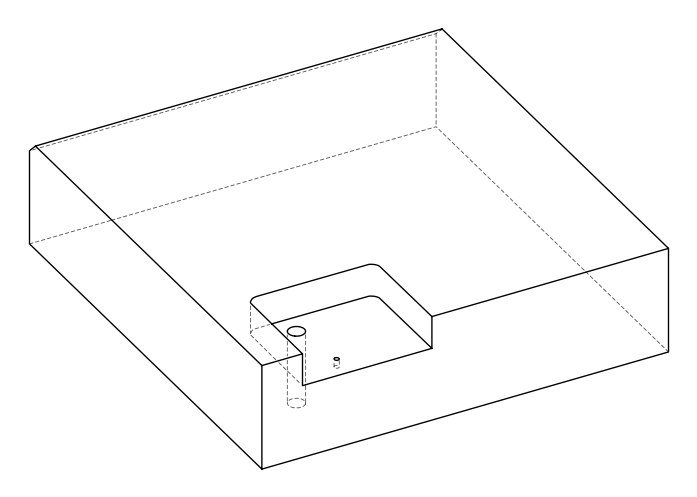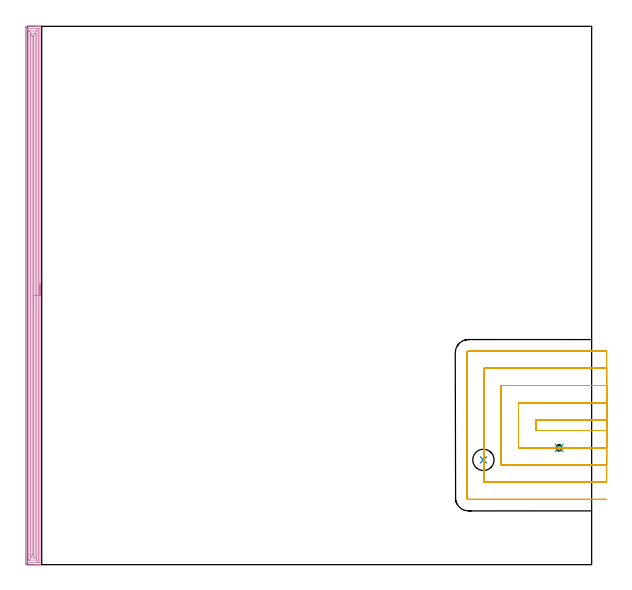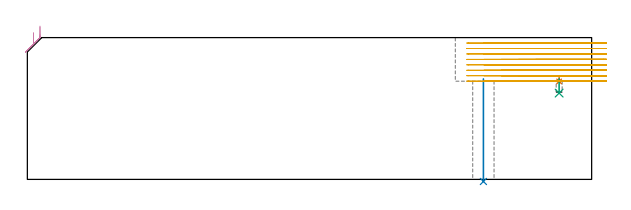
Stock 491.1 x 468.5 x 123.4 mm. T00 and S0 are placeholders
(PLAN: 5 operations, 4 tool changes, 49 min)
(1 SPOT_DRILL | STEP1POCKET | NXT0321_9005460120000 | 0.03 min | 4134 mm3)
(2 INDEXABLE_INSERT_DRILL_THROUGH_HOLE_FROM_SOLID | STEP1HOLE | NXT0302_008 | 0.37 min | 33094 mm3)
(3 DRILL_BLIND_HOLE_INTO_CENTER | STEP1POCKET | NXT0301_024 | 0.06 min | 219 mm3)
(4 AREA_MILL | FG_CHAMFER_SURFACE | UGT0205_001 | 18.96 min | 36595 mm3)
(5 MILL_SLOT | SLOT_PARTIAL_RECTANGULAR | UGT0201_094 | Follow Part, ap 5, ae 75% | 29.56 min | 654299 mm3)
(TOOL NXT0321_9005460120000 | NC Spot Drill, 142deg, 12mm, Carbide, Uncoated | D12 PA142 FL30 Z2)
(TOOL NXT0302_008 | Index. Insert Drill 18.5mm [880-D1850L25-05] | D18.5 PA176 FL93 Z2)
(TOOL NXT0301_024 | Carbide Drill 5.3mm [860.1-0530-027A1-MM 2214] | D5.3 PA140 FL44 Z2)
(TOOL UGT0205_001 | Chamfer Mill 20 x 3 x 45 deg. | D20 FL50 Z2)
(TOOL UGT0201_094 | End mill 20 mm | D20 FL38 Z4)
(OP 1 SPOT_DRILL)
G17 G21 G94 G90
T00 M6
G54
G17 G0 G90 X462.8 Y101.6 S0 M3
G43 Z133.4 H0
G94 G81 G98 Z85.272 F250. R88.5
G80
M5
M2
(OP 2 INDEXABLE_INSERT_DRILL_THROUGH_HOLE_FROM_SOLID)
G17 G21 G94 G90
T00 M6
G54
G17 G0 G90 X396.9 Y91.2 S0 M3
G43 Z133.4 H1
G94 G81 G98 Z-1.823 F250. R87.5
G80
M5
M2
(OP 3 DRILL_BLIND_HOLE_INTO_CENTER)
G17 G21 G94 G90
T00 M6
G54
G17 G0 G90 X462.8 Y101.6 S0 M3
G43 Z133.4 H1
G94 G81 G98 Z75.1 F250. R87.5
G80
M5
M2
(OP 4 AREA_MILL)
G17 G21 G94 G90
T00 M6
G54
G17 G0 G90 X11. Y244.25 S1061 M3
G43 Z133.4 H0
G94 G1 Y244.212 Z132.528 F250.
Y244.098 Z131.663
Y243.909 Z130.812
Y243.647 Z129.98
Y243.313 Z129.174
Y242.91 Z128.4
Y242.441 Z127.664
Y241.91 Z126.972
Y241.321 Z126.329
Y240.678 Z125.74
Y239.986 Z125.208
Y239.25 Z124.74
Y238.476 Z124.337
Y237.67 Z124.003
Y236.838 Z123.741
Y235.986 Z123.552
Y235.122 Z123.438
Y234.25 Z123.4
Y0.172
X10.997 Y0.01 Z123.388
X10.979 Y0.007 Z123.37
X10.615 Y0. Z123.015
X10.299 Z122.699
X9.617 Z122.012
X8.39 Z120.787
X7.847 Z120.241
X7.234 Z119.629
X-1.001 Y0.001 Z111.396
X-1.227 Y0.003 Z111.17
X-1.492 Y0.009 Z110.906
X-1.495 Y0.121 Z110.903
X-1.499 Y0.619 Z110.901
X-1.5 Y1.123 Z110.9
Y467.491
X-1.499 Y467.881 Z110.901
X-1.495 Y468.379 Z110.903
X-1.492 Y468.491 Z110.906
X-1.001 Y468.5 Z111.396
X7.847 Z120.241
X8.39 Z120.787
X8.732 Z121.128
X9.275 Z121.671
X9.617 Z122.012
X10.299 Z122.699
X10.615 Z123.015
X10.979 Y468.492 Z123.37
X10.997 Y468.49 Z123.388
X11. Y468.327 Z123.4
Y234.25
X9.586 Z121.986
Y2.19
X9.585 Y2.083 Z121.985
X9.582 Y2.03 Z121.982
X9.58 Y2.011 Z121.98
X9.535 Y2.008 Z121.935
X9.133 Y2.001 Z121.533
X0.285 Z112.685
X0.04 Y2.005 Z112.44
X-0.071 Y2.01 Z112.329
X-0.085 Y2.374 Z112.315
Y2.406
X-0.086 Y466.31 Z112.314
X-0.085 Y466.417 Z112.315
X-0.082 Y466.47 Z112.318
X-0.08 Y466.488 Z112.32
X-0.035 Y466.492 Z112.365
X0.367 Y466.499 Z112.767
X9.215 Z121.615
X9.46 Y466.495 Z121.86
X9.571 Y466.49 Z121.971
X9.585 Y466.126 Z121.985
Y466.094
X9.586 Y234.25 Z121.986
X8.172 Z120.572
X8.171 Y4.759 Z120.571
X8.169 Y4.193 Z120.569
X8.166 Y4.03 Z120.566
X8.165 Y4.016 Z120.565
X8.151 Y4.01 Z120.551
X8.101 Y4.005 Z120.501
X8.037 Y4.001 Z120.437
X1.844 Y4. Z114.244
X1.653 Y4.002 Z114.053
X1.462 Y4.006 Z113.862
X1.341 Y4.01 Z113.741
X1.335 Y4.084 Z113.735
X1.333 Y4.193 Z113.733
X1.329 Y4.52 Z113.729
X1.328 Y8.992 Z113.728
X1.329 Y463.741 Z113.729
X1.331 Y464.307 Z113.731
X1.334 Y464.47 Z113.734
X1.335 Y464.484 Z113.735
X1.349 Y464.49 Z113.749
X1.399 Y464.495 Z113.799
X1.463 Y464.499 Z113.863
X7.656 Y464.5 Z120.056
X7.847 Y464.498 Z120.247
X8.038 Y464.494 Z120.438
X8.159 Y464.49 Z120.559
X8.165 Y464.416 Z120.565
X8.167 Y464.307 Z120.567
X8.171 Y463.98 Z120.571
X8.172 Y459.51 Z120.572
Y234.25
X6.757 Z119.157
Y6.873
X6.756 Y6.187 Z119.156
X6.754 Y6.088 Z119.154
X6.75 Y6.03 Z119.15
X6.747 Y6.01 Z119.147
X6.725 Y6.008 Z119.125
X6.51 Y6.004 Z118.91
X6.077 Y6. Z118.477
X3.403 Z115.803
X2.986 Y6.003 Z115.386
X2.778 Y6.008 Z115.178
X2.755 Y6.01 Z115.155
X2.749 Y6.021 Z115.149
X2.746 Y6.058 Z115.146
X2.744 Y6.115 Z115.144
X2.743 Y6.666 Z115.143
Y6.873
Y461.627
X2.744 Y462.313 Z115.144
X2.746 Y462.412 Z115.146
X2.75 Y462.47 Z115.15
X2.753 Y462.49 Z115.153
X2.775 Y462.492 Z115.175
X2.99 Y462.496 Z115.39
X3.423 Y462.5 Z115.823
X6.097 Z118.497
X6.514 Y462.497 Z118.914
X6.722 Y462.492 Z119.122
X6.745 Y462.49 Z119.145
X6.751 Y462.479 Z119.151
X6.754 Y462.441 Z119.154
X6.756 Y462.385 Z119.156
X6.757 Y461.834 Z119.157
Y461.627
Y234.25
X5.343 Z117.743
Y8.508
X5.341 Y8.356 Z117.741
X5.336 Y8.053 Z117.736
X5.329 Y8.009 Z117.729
X5.314 Y8.006 Z117.714
X5.274 Y8.002 Z117.674
X5.192 Y8.001 Z117.592
X4.961 Y8. Z117.361
X4.308 Y8.003 Z116.708
X4.214 Y8.006 Z116.614
X4.164 Y8.01 Z116.564
X4.161 Y8.203 Z116.561
X4.158 Y8.508 Z116.558
X4.157 Y459.992 Z116.557
X4.159 Y460.144 Z116.559
X4.164 Y460.448 Z116.564
X4.171 Y460.491 Z116.571
X4.186 Y460.494 Z116.586
X4.226 Y460.498 Z116.626
X4.308 Y460.499 Z116.708
X4.539 Y460.5 Z116.939
X5.192 Y460.497 Z117.592
X5.286 Y460.494 Z117.686
X5.336 Y460.49 Z117.736
X5.339 Y460.296 Z117.739
X5.342 Y459.992 Z117.742
X5.343 Y234.25 Z117.743
Y233.378 Z117.781
Y232.513 Z117.895
Y231.662 Z118.084
Y230.83 Z118.346
Y230.024 Z118.68
Y229.25 Z119.083
Y228.514 Z119.552
Y227.822 Z120.083
Y227.179 Z120.672
Y226.59 Z121.315
Y226.058 Z122.007
Y225.59 Z122.743
Y225.187 Z123.517
Y224.853 Z124.323
Y224.591 Z125.155
Y224.402 Z126.007
Y224.288 Z126.872
Y224.25 Z127.743
G0 Z133.4
M5
M2
(OP 5 MILL_SLOT)
G17 G21 G94 G90
T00 M6
G54
G17 G0 G90 X504.1 Y125.9 S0 M3
G43 Z133.4 H0
Z118.662
G94 G1 X501.1 F250.
X442.4 F500.
Y116.8
X501.1
X504.1 F250.
Y140.9
X501.1
X427.4 F500.
Y101.8
X501.1
X504.1 F250.
Y155.9
X501.1
X412.4 F500.
Y86.8
X501.1
X504.1 F250.
Y170.9
X501.1
X397.4 F500.
Y71.8
X501.1
X504.1 F250.
Y185.9
X501.1
X384.1 F500.
G3 X382.4 Y184.2 R1.7
G1 Y58.5
G3 X384.1 Y56.8 R1.7
G1 X501.1
X504.1 F250.
G0 Y125.9 Z113.925
G1 X501.1
X442.4 F500.
Y116.8
X501.1
X504.1 F250.
Y140.9
X501.1
X427.4 F500.
Y101.8
X501.1
X504.1 F250.
Y155.9
X501.1
X412.4 F500.
Y86.8
X501.1
X504.1 F250.
Y170.9
X501.1
X397.4 F500.
Y71.8
X501.1
X504.1 F250.
Y185.9
X501.1
X384.1 F500.
G3 X382.4 Y184.2 R1.7
G1 Y58.5
G3 X384.1 Y56.8 R1.7
G1 X501.1
X504.1 F250.
G0 Y125.9 Z109.187
G1 X501.1
X442.4 F500.
Y116.8
X501.1
X504.1 F250.
Y140.9
X501.1
X427.4 F500.
Y101.8
X501.1
X504.1 F250.
Y155.9
X501.1
X412.4 F500.
Y86.8
X501.1
X504.1 F250.
Y170.9
X501.1
X397.4 F500.
Y71.8
X501.1
X504.1 F250.
Y185.9
X501.1
X384.1 F500.
G3 X382.4 Y184.2 R1.7
G1 Y58.5
G3 X384.1 Y56.8 R1.7
G1 X501.1
X504.1 F250.
G0 Y125.9 Z104.45
G1 X501.1
X442.4 F500.
Y116.8
X501.1
X504.1 F250.
Y140.9
X501.1
X427.4 F500.
Y101.8
X501.1
X504.1 F250.
Y155.9
X501.1
X412.4 F500.
Y86.8
X501.1
X504.1 F250.
Y170.9
X501.1
X397.4 F500.
Y71.8
X501.1
X504.1 F250.
Y185.9
X501.1
X384.1 F500.
G3 X382.4 Y184.2 R1.7
G1 Y58.5
G3 X384.1 Y56.8 R1.7
G1 X501.1
X504.1 F250.
G0 Y125.9 Z99.712
G1 X501.1
X442.4 F500.
Y116.8
X501.1
X504.1 F250.
Y140.9
X501.1
X427.4 F500.
Y101.8
X501.1
X504.1 F250.
Y155.9
X501.1
X412.4 F500.
Y86.8
X501.1
X504.1 F250.
Y170.9
X501.1
X397.4 F500.
Y71.8
X501.1
X504.1 F250.
Y185.9
X501.1
X384.1 F500.
G3 X382.4 Y184.2 R1.7
G1 Y58.5
G3 X384.1 Y56.8 R1.7
G1 X501.1
X504.1 F250.
G0 Y125.9 Z94.975
G1 X501.1
X442.4 F500.
Y116.8
X501.1
X504.1 F250.
Y140.9
X501.1
X427.4 F500.
Y101.8
X501.1
X504.1 F250.
Y155.9
X501.1
X412.4 F500.
Y86.8
X501.1
X504.1 F250.
Y170.9
X501.1
X397.4 F500.
Y71.8
X501.1
X504.1 F250.
Y185.9
X501.1
X384.1 F500.
G3 X382.4 Y184.2 R1.7
G1 Y58.5
G3 X384.1 Y56.8 R1.7
G1 X501.1
X504.1 F250.
G0 Y125.9 Z90.237
G1 X501.1
X442.4 F500.
Y116.8
X501.1
X504.1 F250.
Y140.9
X501.1
X427.4 F500.
Y101.8
X501.1
X504.1 F250.
Y155.9
X501.1
X412.4 F500.
Y86.8
X501.1
X504.1 F250.
Y170.9
X501.1
X397.4 F500.
Y71.8
X501.1
X504.1 F250.
Y185.9
X501.1
X384.1 F500.
G3 X382.4 Y184.2 R1.7
G1 Y58.5
G3 X384.1 Y56.8 R1.7
G1 X501.1
X504.1 F250.
G0 Y125.9 Z85.5
G1 X501.1
X442.4 F500.
Y116.8
X501.1
X504.1 F250.
Y140.9
X501.1
X427.4 F500.
Y101.8
X501.1
X504.1 F250.
Y155.9
X501.1
X412.4 F500.
Y86.8
X501.1
X504.1 F250.
Y170.9
X501.1
X397.4 F500.
Y71.8
X501.1
X504.1 F250.
Y185.9
X501.1
X384.1 F500.
G3 X382.4 Y184.2 R1.7
G1 Y58.5
G3 X384.1 Y56.8 R1.7
G1 X501.1
X504.1 F250.
G0 Z133.4
M5
M2
